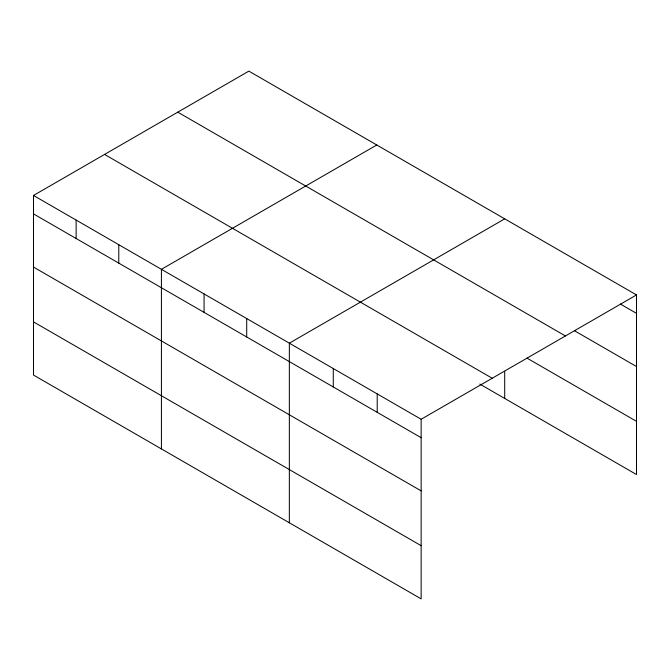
<?xml version="1.0" encoding="UTF-8"?>
<svg xmlns="http://www.w3.org/2000/svg" width="670" height="670" viewBox="0 0 670 670"><rect width="100%" height="100%" fill="white"/><g stroke="black" fill="none" stroke-linecap="round" stroke-linejoin="round"><path stroke-width="1" d="M33.5 195.464L421.145 419.269L421.145 598.871L33.5 375.066L33.5 195.464L248.855 71.129L636.5 294.934L636.5 474.536L479.829 384.078M376.783 144.988L161.42 269.323L161.42 448.917M504.703 218.839L289.348 343.174L289.348 522.776M421.145 419.269L636.5 294.934M620.361 304.038L636.5 313.359M574.634 330.829L636.5 366.54M177.793 112.166L565.43 335.963M527.114 358.19L636.5 421.346M104.57 154.435L492.207 378.24M33.5 213.889L421.145 437.694M33.5 267.079L421.145 490.876M33.5 321.876L421.145 545.681M504.703 371.322L504.703 398.441M377.21 393.91L377.21 412.326M333.275 368.542L333.275 386.959M246.702 318.56L246.702 336.977M204.065 293.937L204.065 312.362M118.783 244.701L118.783 263.126M76.137 220.087L76.137 238.503"/></g></svg>
